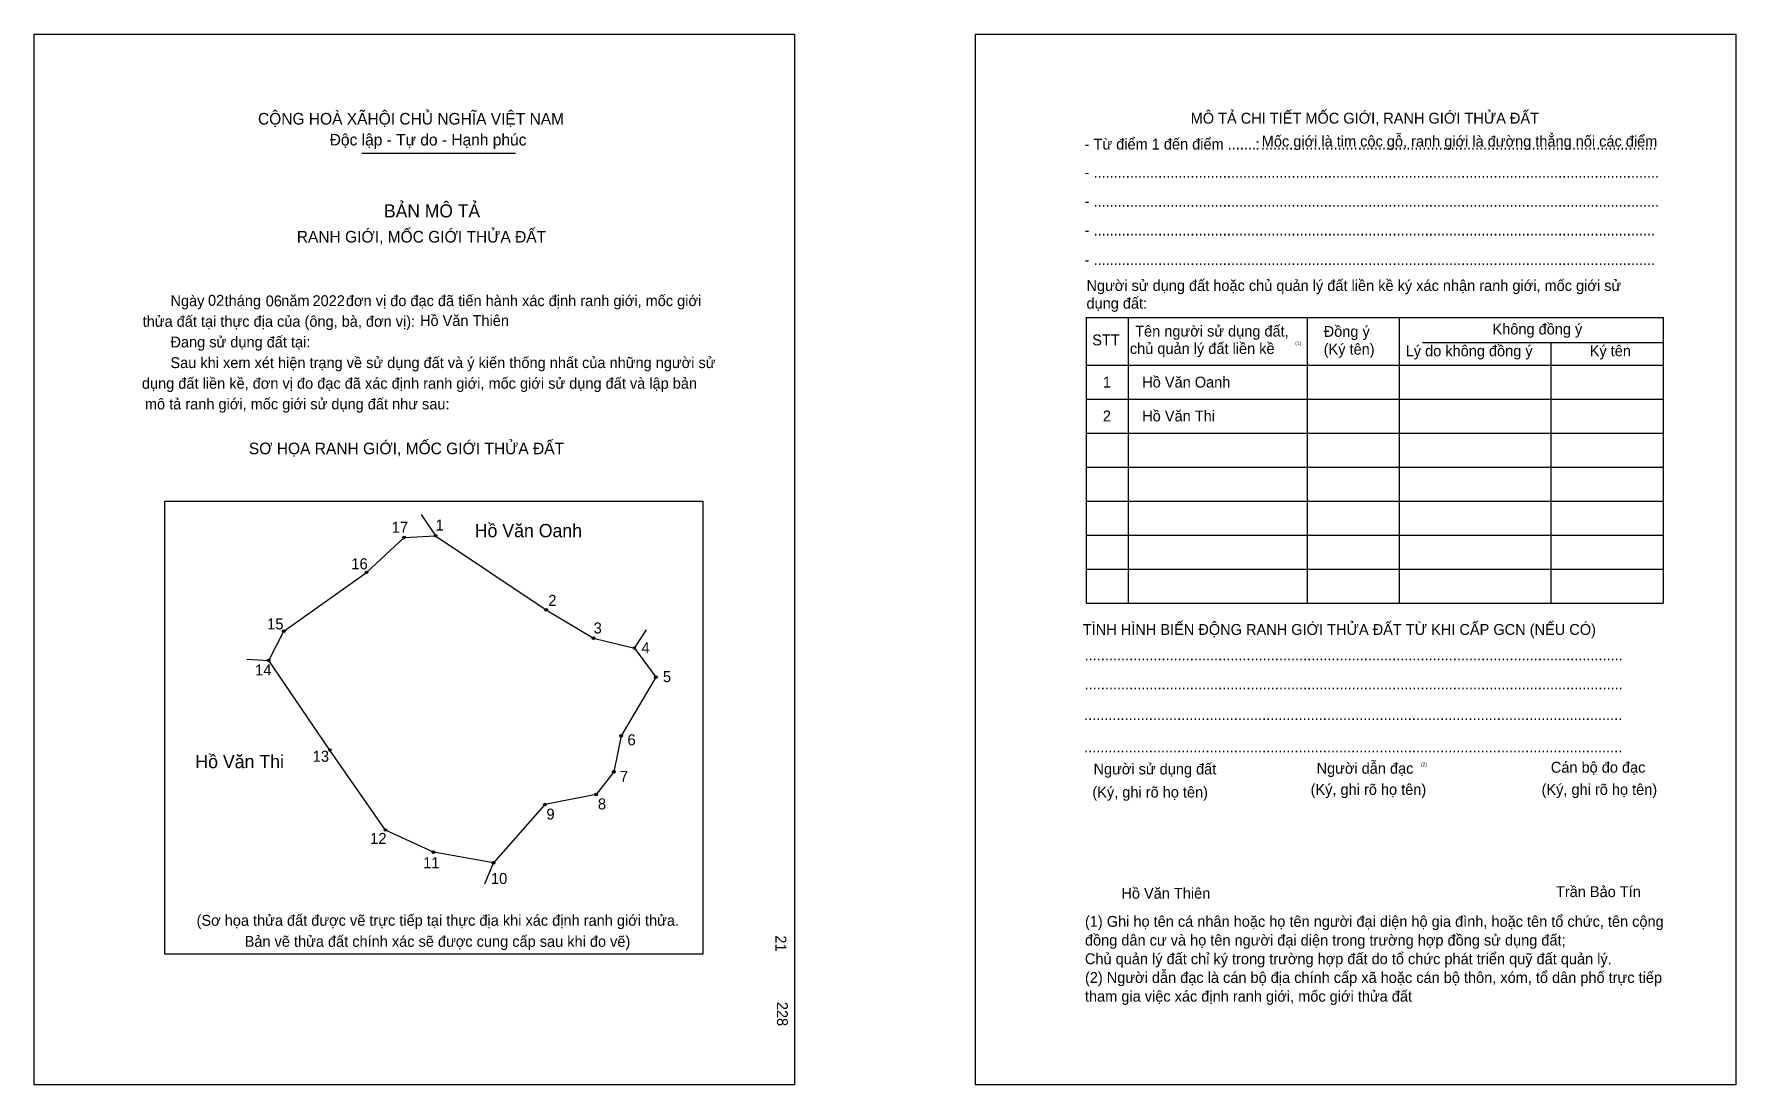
# Model space of a CAD drawing. Extents: x 546414 to 547050, y 1825641 to 1826034.
import ezdxf

# ---------------------------------------------------------------- set-up
doc = ezdxf.new("R2010")
doc.units = 0
for name, color, linetype in [('bmtKhungInTrang1', 7, 'Continuous'), ('bmtKhungInTrang2', 7, 'Continuous'), ('bmtNoiDung', 7, 'Continuous'), ('bmtTemplate', 7, 'Continuous'), ('CanhThua', 7, 'Continuous'), ('MocDinhThua', 7, 'Continuous'), ('RauThua', 7, 'Continuous'), ('SoHieuDinhThua', 7, 'Continuous'), ('TenChuLanCan', 7, 'Continuous')]:
    doc.layers.add(name, color=color, linetype=linetype)

msp = doc.modelspace()

# ---------------------------------------------------------------- linework, layer by layer
at = {"layer": 'bmtKhungInTrang1'}
msp.add_lwpolyline([(546414.19, 1826034.06), (546698.18, 1826034.06), (546698.18, 1825641.27), (546414.19, 1825641.27)], close=True, dxfattribs=at)
at = {"layer": 'bmtKhungInTrang2'}
msp.add_lwpolyline([(546765.9, 1826034.06), (547049.89, 1826034.06), (547049.89, 1825641.27), (546765.9, 1825641.27)], close=True, dxfattribs=at)
at = {"layer": 'bmtTemplate'}
for p, q in [((546536.57, 1825989.55), (546594, 1825989.55)), ((546822.87, 1825928.12), (546822.87, 1825821.34)), ((546889.67, 1825928.12), (546889.67, 1825821.34)), ((546924.04, 1825928.25), (546924.04, 1825821.34)), ((547022.69, 1825928.12), (547022.69, 1825821.34)), ((546932.76, 1825918.71), (547022.69, 1825918.71)), ((546807.29, 1825910.32), (547022.69, 1825910.32)), ((546807.29, 1825897.61), (547022.69, 1825897.61)), ((546807.29, 1825884.9), (547022.69, 1825884.9)), ((546807.29, 1825872.19), (547022.69, 1825872.19)), ((546807.29, 1825859.47), (547022.69, 1825859.47)), ((546807.29, 1825846.76), (547022.69, 1825846.76)), ((546807.29, 1825834.05), (547022.69, 1825834.05)), ((546807.29, 1825821.34), (547022.69, 1825821.34))]:
    msp.add_line(p, q, dxfattribs=at)
for points in [[(546807.16, 1825928.12), (547022.69, 1825928.12)], [(546807.16, 1825928.12), (546807.16, 1825821.34)], [(546980.77, 1825918.59), (546980.77, 1825821.34)]]:
    msp.add_lwpolyline(points, dxfattribs=at)
msp.add_lwpolyline([(546463.05, 1825690.19), (546463.05, 1825859.46), (546663.99, 1825859.46), (546663.99, 1825690.19)], close=True, dxfattribs=at)
at = {"layer": 'CanhThua'}
for p, q in [((546538.37, 1825832.87), (546552.47, 1825845.93)), ((546552.47, 1825845.93), (546564.15, 1825846.57)), ((546564.15, 1825846.57), (546605.51, 1825818.89)), ((546507.45, 1825810.89), (546538.37, 1825832.87)), ((546605.51, 1825818.89), (546623.12, 1825808.27)), ((546501.84, 1825799.97), (546507.45, 1825810.89)), ((546623.12, 1825808.27), (546638.41, 1825804.57)), ((546524.72, 1825766.46), (546501.84, 1825799.97)), ((546638.41, 1825804.57), (546646.45, 1825793.68)), ((546646.45, 1825793.68), (546633.47, 1825771.76)), ((546633.47, 1825771.76), (546630.74, 1825758.33)), ((546545.42, 1825736.57), (546524.72, 1825766.46)), ((546630.74, 1825758.33), (546624.11, 1825749.82)), ((546624.11, 1825749.82), (546604.98, 1825746.06)), ((546604.98, 1825746.06), (546585.83, 1825724.28)), ((546563.43, 1825728.28), (546545.42, 1825736.57)), ((546585.83, 1825724.28), (546563.43, 1825728.28))]:
    msp.add_line(p, q, dxfattribs=at)
at = {"layer": 'MocDinhThua'}
for centre in [(546552.47, 1825845.93), (546564.15, 1825846.57), (546538.37, 1825832.87), (546605.51, 1825818.89), (546507.45, 1825810.89), (546623.12, 1825808.27), (546638.41, 1825804.57), (546501.84, 1825799.97), (546646.45, 1825793.68), (546524.72, 1825766.46), (546633.47, 1825771.76), (546630.74, 1825758.33), (546624.11, 1825749.82), (546604.98, 1825746.06), (546545.42, 1825736.57), (546563.43, 1825728.28), (546585.83, 1825724.28)]:
    msp.add_circle(centre, 0.495, dxfattribs=at)
at = {"layer": 'RauThua'}
for p, q in [((546558.81, 1825854.53), (546564.15, 1825846.57)), ((546638.41, 1825804.57), (546642.96, 1825811.44)), ((546493.62, 1825800.44), (546501.84, 1825799.97)), ((546582.58, 1825716.48), (546585.83, 1825724.28))]:
    msp.add_line(p, q, dxfattribs=at)

# ---------------------------------------------------------------- texts
at = {"layer": 'bmtNoiDung'}
for s, height, p in [('02', 4.063, (546479.17, 1825932.5)), ('06', 4.063, (546500.72, 1825932.27)), ('2022', 4.063, (546518.2, 1825932.36)), ('Hồ Văn Thiên', 4.0633, (546558.35, 1825924.94)), ('Hồ Văn Oanh ', 4.0633, (546828.11, 1825901.93)), ('1', 4.06, (546813.41, 1825901.93)), ('Hồ Văn Thi ', 4.0633, (546828.11, 1825889.28)), ('2', 4.06, (546813.41, 1825889.28)), ('Hồ Văn Thiên', 4.0633, (546820.32, 1825710.89))]:
    msp.add_text(s, height=height, dxfattribs=at).set_placement(p)
for s, p in [('21', (546691.1, 1825697.18)), ('228', (546691.68, 1825672.32))]:
    msp.add_text(s, height=4.063, rotation=270, dxfattribs=at).set_placement(p)
at = {"layer": 'bmtTemplate'}
for s, height, p in [('CỘNG HOÀ XÃHỘI CHỦ NGHĨA VIỆT NAM', 4.3342, (546497.84, 1826000.23)), ('MÔ TẢ CHI TIẾT MỐC GIỚI, RANH GIỚI THỬA ĐẤT', 4.0618, (546846.2, 1826000.58)), ('Độc lập - Tự do - Hạnh phúc', 4.3342, (546524.64, 1825992.4)), ('- Từ điểm 1 đến điểm .......', 4.0618, (546806.6, 1825990.9)), ('Mốc giới là tim cộc gỗ, ranh giới là đường thẳng nối các điểm', 4.0618, (546872.76, 1825991.97)), (':', 4.06, (546870.42, 1825990.9)), ('..................................................................................................', 4.0618, (546872.42, 1825990.9)), ('- ............................................................................................................................................', 4.0618, (546806.6, 1825980.37)), ('BẢN MÔ TẢ', 4.876, (546544.93, 1825965.53)), ('- ............................................................................................................................................', 4.0618, (546806.6, 1825969.56)), ('RANH GIỚI, MỐC GIỚI THỬA ĐẤT', 4.3342, (546512.33, 1825956.13)), ('- ...........................................................................................................................................', 4.0618, (546806.6, 1825958.76)), ('- ...........................................................................................................................................', 4.0618, (546806.6, 1825947.7)), ('Người sử dụng đất hoặc chủ quản lý đất liền kề ký xác nhận ranh giới, mốc giới sử', 4.0618, (546807.29, 1825938.04)), ('Ngày     tháng     năm         đơn vị đo đạc đã tiến hành xác định ranh giới, mốc giới ', 4.0633, (546465.14, 1825932.36)), ('dụng đất:', 4.062, (546807.29, 1825931.43)), ('thửa đất tại thực địa của (ông, bà, đơn vị):', 4.0633, (546454.78, 1825924.64)), ('Tên người sử dụng đất,', 4.0618, (546825.49, 1825921)), ('Đồng ý', 4.062, (546895.89, 1825920.88)), ('Không đồng ý', 4.0618, (546958.96, 1825921.77)), ('Đang sử dụng đất tại:', 4.0633, (546465.14, 1825916.93)), ('STT', 4.062, (546809.42, 1825917.7)), ('(1)', 1.354, (546885.27, 1825917.84)), ('Sau khi xem xét hiện trạng về sử dụng đất và ý kiến thống nhất của những người sử ', 4.0633, (546465.14, 1825909.21)), ('chủ quản lý đất liền kề', 4.0618, (546823.5, 1825914.51)), ('(Ký tên)', 4.062, (546895.89, 1825914.27)), ('Lý do không đồng ý', 4.0618, (546926.53, 1825913.63)), ('Ký tên', 4.062, (546995.26, 1825913.63)), ('dụng đất liền kề, đơn vị đo đạc đã xác định ranh giới, mốc giới sử dụng đất và lập bản', 4.0633, (546454.48, 1825901.49)), ('mô tả ranh giới, mốc giới sử dụng đất như sau:', 4.0633, (546455.6, 1825893.77)), ('SƠ HỌA RANH GIỚI, MỐC GIỚI THỬA ĐẤT', 4.3342, (546494.42, 1825877.01)), ('TÌNH HÌNH BIẾN ĐỘNG RANH GIỚI THỬA ĐẤT TỪ KHI CẤP GCN (NẾU CÓ)', 4.0618, (546805.92, 1825809.48)), ('.....................................................................................................................................', 4.06789, (546806.6, 1825799.92)), ('.....................................................................................................................................', 4.06789, (546806.6, 1825789.12)), ('.....................................................................................................................................', 4.06789, (546806.4, 1825777.68)), ('.....................................................................................................................................', 4.06789, (546806.4, 1825765.6)), ('Người sử dụng đất', 4.0618, (546809.92, 1825757.34)), ('Người dẫn đạc', 4.0618, (546893.23, 1825757.59)), ('(2)', 1.354, (546932.23, 1825760.4)), ('Cán bộ đo đạc', 4.0618, (546980.73, 1825757.98)), ('(Ký, ghi rõ họ tên)', 4.0618, (546891.02, 1825749.71)), ('(Ký, ghi rõ họ tên)', 4.0618, (546977.28, 1825749.71)), ('(Ký, ghi rõ họ tên)', 4.0618, (546809.5, 1825748.7)), ('Trần Bảo Tín', 4.0618, (546982.66, 1825711.49)), ('(Sơ họa thửa đất được vẽ trực tiếp tại thực địa khi xác định ranh giới thửa.', 4.0633, (546474.9, 1825700.77)), ('(1) Ghi họ tên cá nhân hoặc họ tên người đại diện hộ gia đình, hoặc tên tổ chức, tên cộng', 4.0618, (546806.72, 1825700.38)), ('Bản vẽ thửa đất chính xác sẽ được cung cấp sau khi đo vẽ)', 4.0633, (546492.86, 1825692.91)), ('đồng dân cư và họ tên người đại diện trong trường hợp đồng sử dụng đất;', 4.0618, (546806.72, 1825693.39)), ('Chủ quản lý đất chỉ ký trong trường hợp đất do tổ chức phát triển quỹ đất quản lý.', 4.0618, (546806.72, 1825686.4)), ('(2) Người dẫn đạc là cán bộ địa chính cấp xã hoặc cán bộ thôn, xóm, tổ dân phố trực tiếp', 4.0618, (546806.72, 1825679.41)), ('tham gia việc xác định ranh giới, mốc giới thửa đất', 4.0618, (546806.72, 1825672.41))]:
    msp.add_text(s, height=height, dxfattribs=at).set_placement(p)
at = {"layer": 'SoHieuDinhThua'}
for s, height, p in [('17', 4.122, (546547.79, 1825847.67)), ('1', 4.12, (546564.17, 1825848.48)), ('16', 4.122, (546532.7, 1825834.01)), ('2', 4.12, (546606.27, 1825820.31)), ('15', 4.122, (546501.24, 1825811.53)), ('3', 4.12, (546623.21, 1825810.02)), ('4', 4.12, (546641.07, 1825802.62)), ('14', 4.122, (546496.75, 1825794.32)), ('5', 4.12, (546649.08, 1825791.83)), ('6', 4.12, (546635.85, 1825768.22)), ('13', 4.122, (546518.25, 1825762.06)), ('7', 4.12, (546633.01, 1825754.55)), ('8', 4.12, (546624.8, 1825744.25)), ('9', 4.12, (546605.56, 1825740.43)), ('12', 4.122, (546539.72, 1825731.35)), ('11', 4.122, (546559.52, 1825722.29)), ('10', 4.122, (546584.81, 1825716.38))]:
    msp.add_text(s, height=height, dxfattribs=at).set_placement(p)
at = {"layer": 'TenChuLanCan'}
for s, height, p in [('Hồ Văn Oanh', 4.9467, (546578.8, 1825846)), ('Hồ Văn Thi', 4.947, (546474.44, 1825759.68))]:
    msp.add_text(s, height=height, dxfattribs=at).set_placement(p)

doc.saveas('drawing.dxf')
